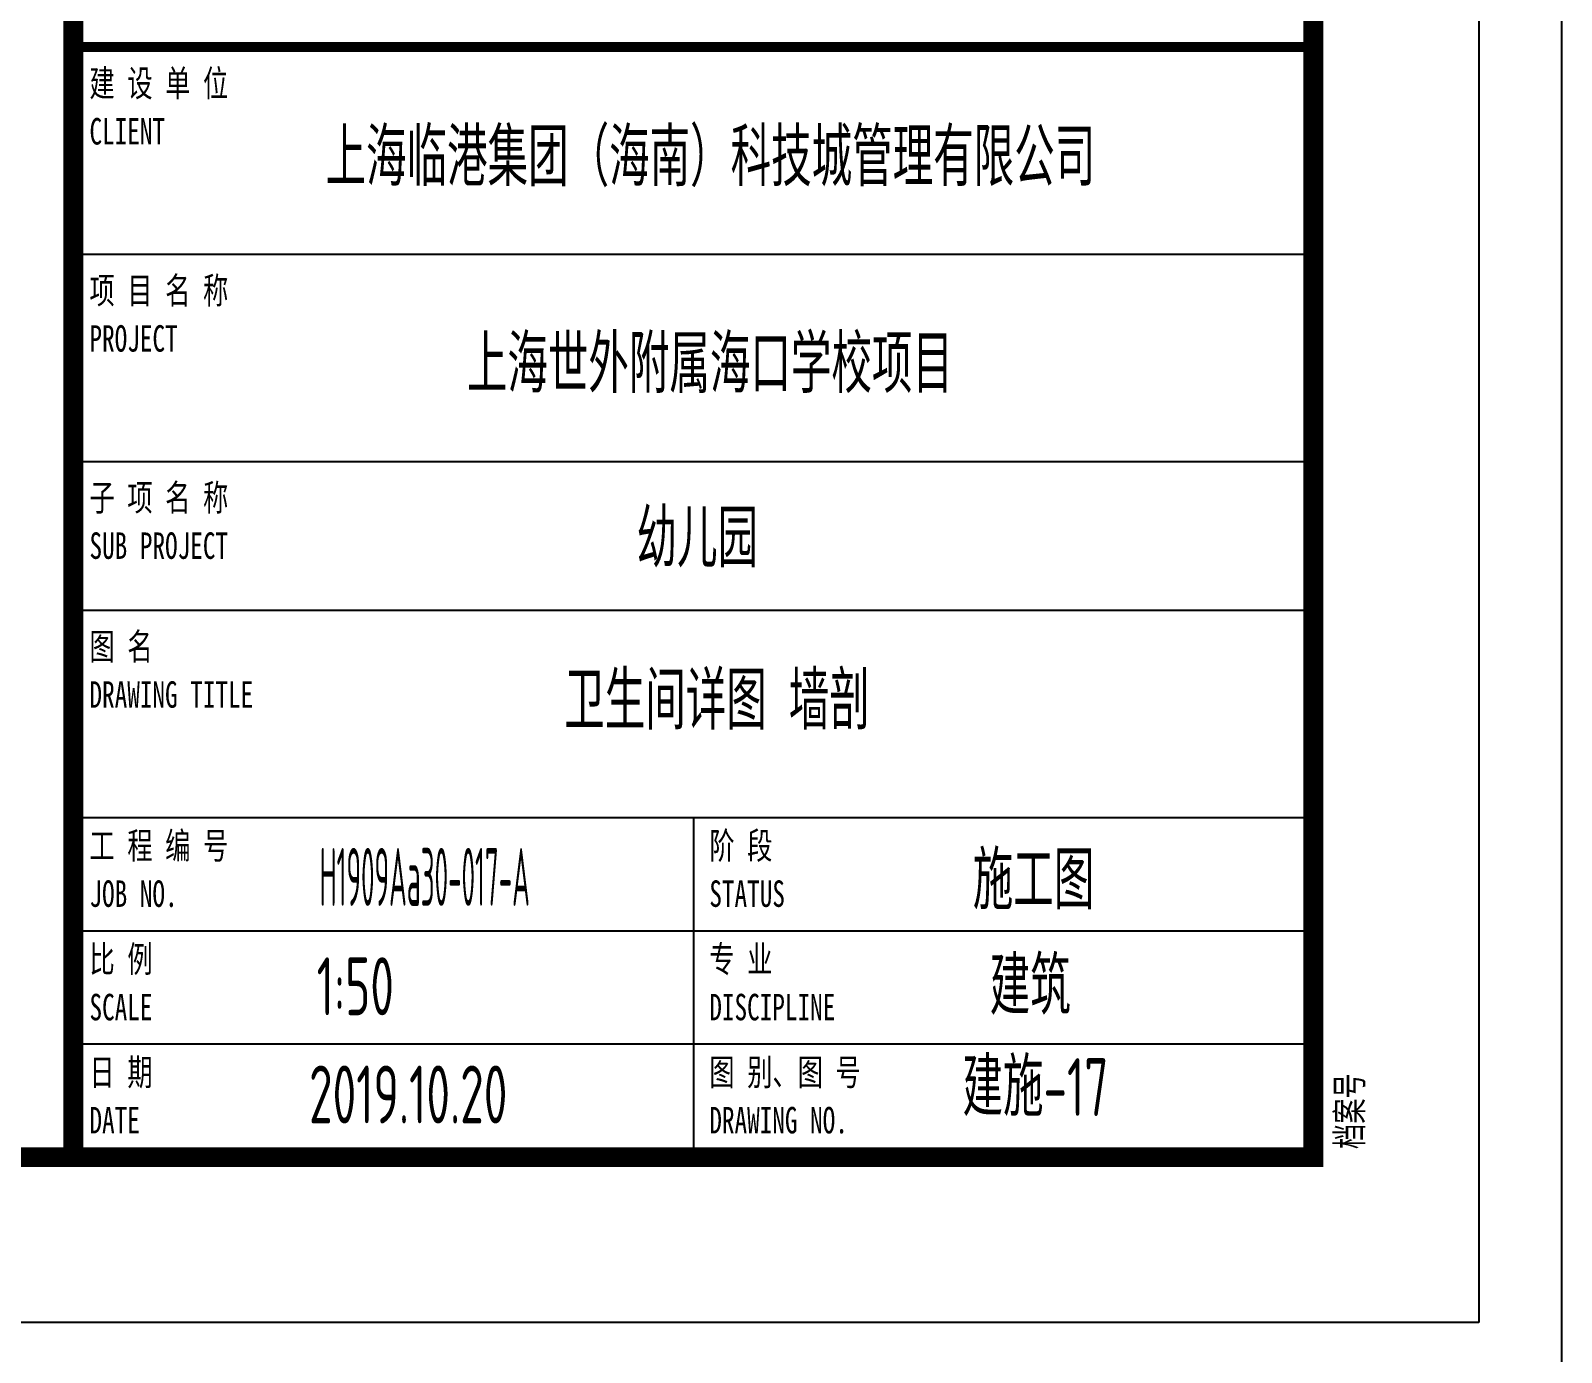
# Model space of a CAD drawing. Header units: millimetres. Extents: x -1048436 to -185795, y -983427 to 400387.
# Drawn here: x -582581 to -577952, y -739855 to -735859 of the extents above; entities that cross this region are included whole.
import ezdxf
from ezdxf.enums import TextEntityAlignment as Align

# ---------------------------------------------------------------- set-up
doc = ezdxf.new("R2010")
doc.units = ezdxf.units.MM
doc.header["$LTSCALE"] = 500
for name, color, linetype in [('2017_11-sheet-R$0$C-SHET-TTLB', 11, 'Continuous'), ('C-SHET-TTLB', 11, 'Continuous'), ('通-图框-文字', 4, 'Continuous')]:
    doc.layers.add(name, color=color, linetype=linetype)
doc.styles.add('2017_11-sheet-R$0$SHEET-ECADI', font='simhei.ttf', dxfattribs={"width": 0.7})
doc.styles.add('ECADI', font='hzs.shx', dxfattribs={"width": 0.7, "bigfont": 'hztxt.shx'})

# ---------------------------------------------------------------- blocks, each defined once
blk = doc.blocks.new('2017_11-sheet-R', base_point=(415, 5))
at = {"layer": '2017_11-sheet-R$0$C-SHET-TTLB'}
for p, q in [((340.021, 59.593), (415, 59.593)), ((340.021, 47.067), (415, 47.067)), ((340.021, 38.067), (415, 38.067)), ((340.021, 25.542), (415, 25.542)), ((377.511, 25.542), (377.511, 4.989)), ((340.021, 18.684), (415, 18.684)), ((340.021, 11.847), (415, 11.847))]:
    blk.add_line(p, q, dxfattribs=at)
blk.add_lwpolyline([(340.021, 72.118, 0.6, 0.6, 0), (415.021, 72.118, 0.9, 0.9, 0)], format="xyseb", dxfattribs=at)
at = {"layer": '2017_11-sheet-R$0$C-SHET-TTLB', "style": '2017_11-sheet-R$0$SHEET-ECADI', "width": 0.7}
for s, p in [('建 设 单 位', (340.978, 69.125)), ('CLIENT', (340.978, 66.222)), ('项 目 名 称', (340.978, 56.6)), ('PROJECT', (340.978, 53.697)), ('子 项 名 称', (340.978, 44.074)), ('SUB PROJECT', (340.978, 41.171)), ('图 名', (340.978, 35.074)), ('DRAWING TITLE', (340.978, 32.171)), ('工 程 编 号', (340.978, 23.035)), ('阶 段', (378.467, 23.035)), ('JOB NO.', (340.978, 20.132)), ('STATUS', (378.467, 20.132)), ('比 例', (340.978, 16.177)), ('专 业', (378.467, 16.177)), ('SCALE', (340.978, 13.274)), ('DISCIPLINE', (378.467, 13.274)), ('日 期', (340.978, 9.34)), ('图 别、图 号', (378.467, 9.34)), ('DATE', (340.978, 6.437)), ('DRAWING NO.', (378.467, 6.437))]:
    blk.add_text(s, height=1.6, dxfattribs=at).set_placement(p)
blk.add_text('档案号', height=1.6, rotation=90, dxfattribs=at).set_placement((417.98, 5.493))
blk = doc.blocks.new('集团图框A1')
at = {"layer": 'C-SHET-TTLB'}
for points in [[(1095.849, -95.525), (1095.849, -699.525), (244.849, -699.525), (244.849, -95.525)], [(1090.849, -100.525), (1090.849, -694.525), (249.849, -694.525), (249.849, -100.525)]]:
    blk.add_lwpolyline(points, close=True, dxfattribs=at)
at = {"layer": 'C-SHET-TTLB', "const_width": 1.2}
blk.add_lwpolyline([(268.249, -110.525), (1080.849, -110.525), (1080.849, -684.525), (268.249, -684.525)], close=True, dxfattribs=at)
at = {"layer": 'C-SHET-TTLB'}
blk.add_lwpolyline([(1005.849, -110.525, 1.2, 1.2, 0), (1005.849, -684.525, 0.9, 0.9, 0)], format="xyseb", dxfattribs=at)
blk.add_blockref('2017_11-sheet-R', (1080.849, -684.525), dxfattribs=at)
at = {"color": 2, "style": 'ECADI', "width": 0.7}
for tag, p in [('序号1', (1009.725, -381.882)), ('记要1', (1037.918, -381.902)), ('日期1', (1073.262, -381.715)), ('序号2', (1009.725, -387.766)), ('记要2', (1037.918, -387.786)), ('日期2', (1073.262, -387.599)), ('日期3', (1073.262, -393.462)), ('序号3', (1009.725, -393.63)), ('记要3', (1037.918, -393.649)), ('序号4', (1009.725, -399.514)), ('记要4', (1037.918, -399.533)), ('日期4', (1073.262, -399.346)), ('合作设计单位', (1042.526, -542.753)), ('审定人', (1041.844, -561.744)), ('审核人', (1041.844, -571.229)), ('设计总负责人', (1041.844, -580.988)), ('专业负责人', (1041.844, -591.717)), ('校对人', (1041.844, -601.96)), ('设计人', (1041.844, -611.834)), ('建设单位上', (1044.38, -619.93)), ('建设单位中', (1044.38, -623.891)), ('建设单位下', (1044.38, -627.736)), ('项目名称上', (1044.351, -632.3)), ('项目名称中', (1044.351, -636.382)), ('项目名称下', (1044.351, -640.334)), ('子项', (1043.589, -646.934)), ('图名上', (1044.475, -653.59)), ('图名中', (1044.475, -657.496)), ('图名下', (1044.475, -661.62)), ('工程编号', (1027.104, -667.578)), ('阶段', (1063.924, -667.607)), ('专业', (1063.722, -673.974)), ('比例', (1025.965, -674.192)), ('日期', (1026.104, -680.734)), ('图别、图号', (1066.046, -680.837))]:
    blk.add_attdef(tag, text='', height=3.5, dxfattribs=at).set_placement(p, align=Align.MIDDLE)
blk = doc.blocks.new('A1')
ref = blk.add_blockref('集团图框A1', (-609654.507, -640037.88))
ref.add_attrib('阶段', '施工图', dxfattribs={"color": 2, "height": 3.5, "style": 'ECADI', "width": 0.7}).set_placement((-608590.583, -640705.488), align=Align.MIDDLE)
ref.add_attrib('日期', '2019.10.20', dxfattribs={"color": 2, "height": 3.5, "style": 'ECADI', "width": 0.7}).set_placement((-608628.403, -640718.614), align=Align.MIDDLE)
ref.add_attrib('工程编号', 'H1909Aa30-017-A', dxfattribs={"color": 2, "height": 3.5, "style": 'ECADI', "width": 0.4}).set_placement((-608627.403, -640705.459), align=Align.MIDDLE)
ref.add_attrib('专业', '建筑', dxfattribs={"color": 2, "height": 3.5, "style": 'ECADI', "width": 0.7}).set_placement((-608590.785, -640711.855), align=Align.MIDDLE)
ref.add_attrib('子项', '幼儿园', dxfattribs={"color": 2, "height": 3.5, "style": 'ECADI', "width": 0.7}).set_placement((-608610.918, -640684.815), align=Align.MIDDLE)
ref.add_attrib('项目名称中', '上海世外附属海口学校项目', dxfattribs={"color": 2, "height": 3.5, "style": 'ECADI', "width": 0.7}).set_placement((-608610.156, -640674.262), align=Align.MIDDLE)
ref.add_attrib('建设单位中', '上海临港集团（海南）科技城管理有限公司', dxfattribs={"color": 2, "height": 3.5, "style": 'ECADI', "width": 0.7}).set_placement((-608610.127, -640661.771), align=Align.MIDDLE)

msp = doc.modelspace()

# ---------------------------------------------------------------- block references
at = {"xscale": 50, "yscale": 50, "zscale": 50}
msp.add_blockref('A1', (29849980.9, 31296855.7), dxfattribs=at)

# ---------------------------------------------------------------- texts
at = {"layer": '通-图框-文字', "style": 'ECADI', "width": 0.7}
for s, p in [('卫生间详图 墙剖', (-580967.4, -737972.1)), ('1:50', (-581716, -738835.5)), ('建施-17', (-579763, -739140.1))]:
    msp.add_text(s, height=175, dxfattribs=at).set_placement(p)

doc.saveas('drawing.dxf')
